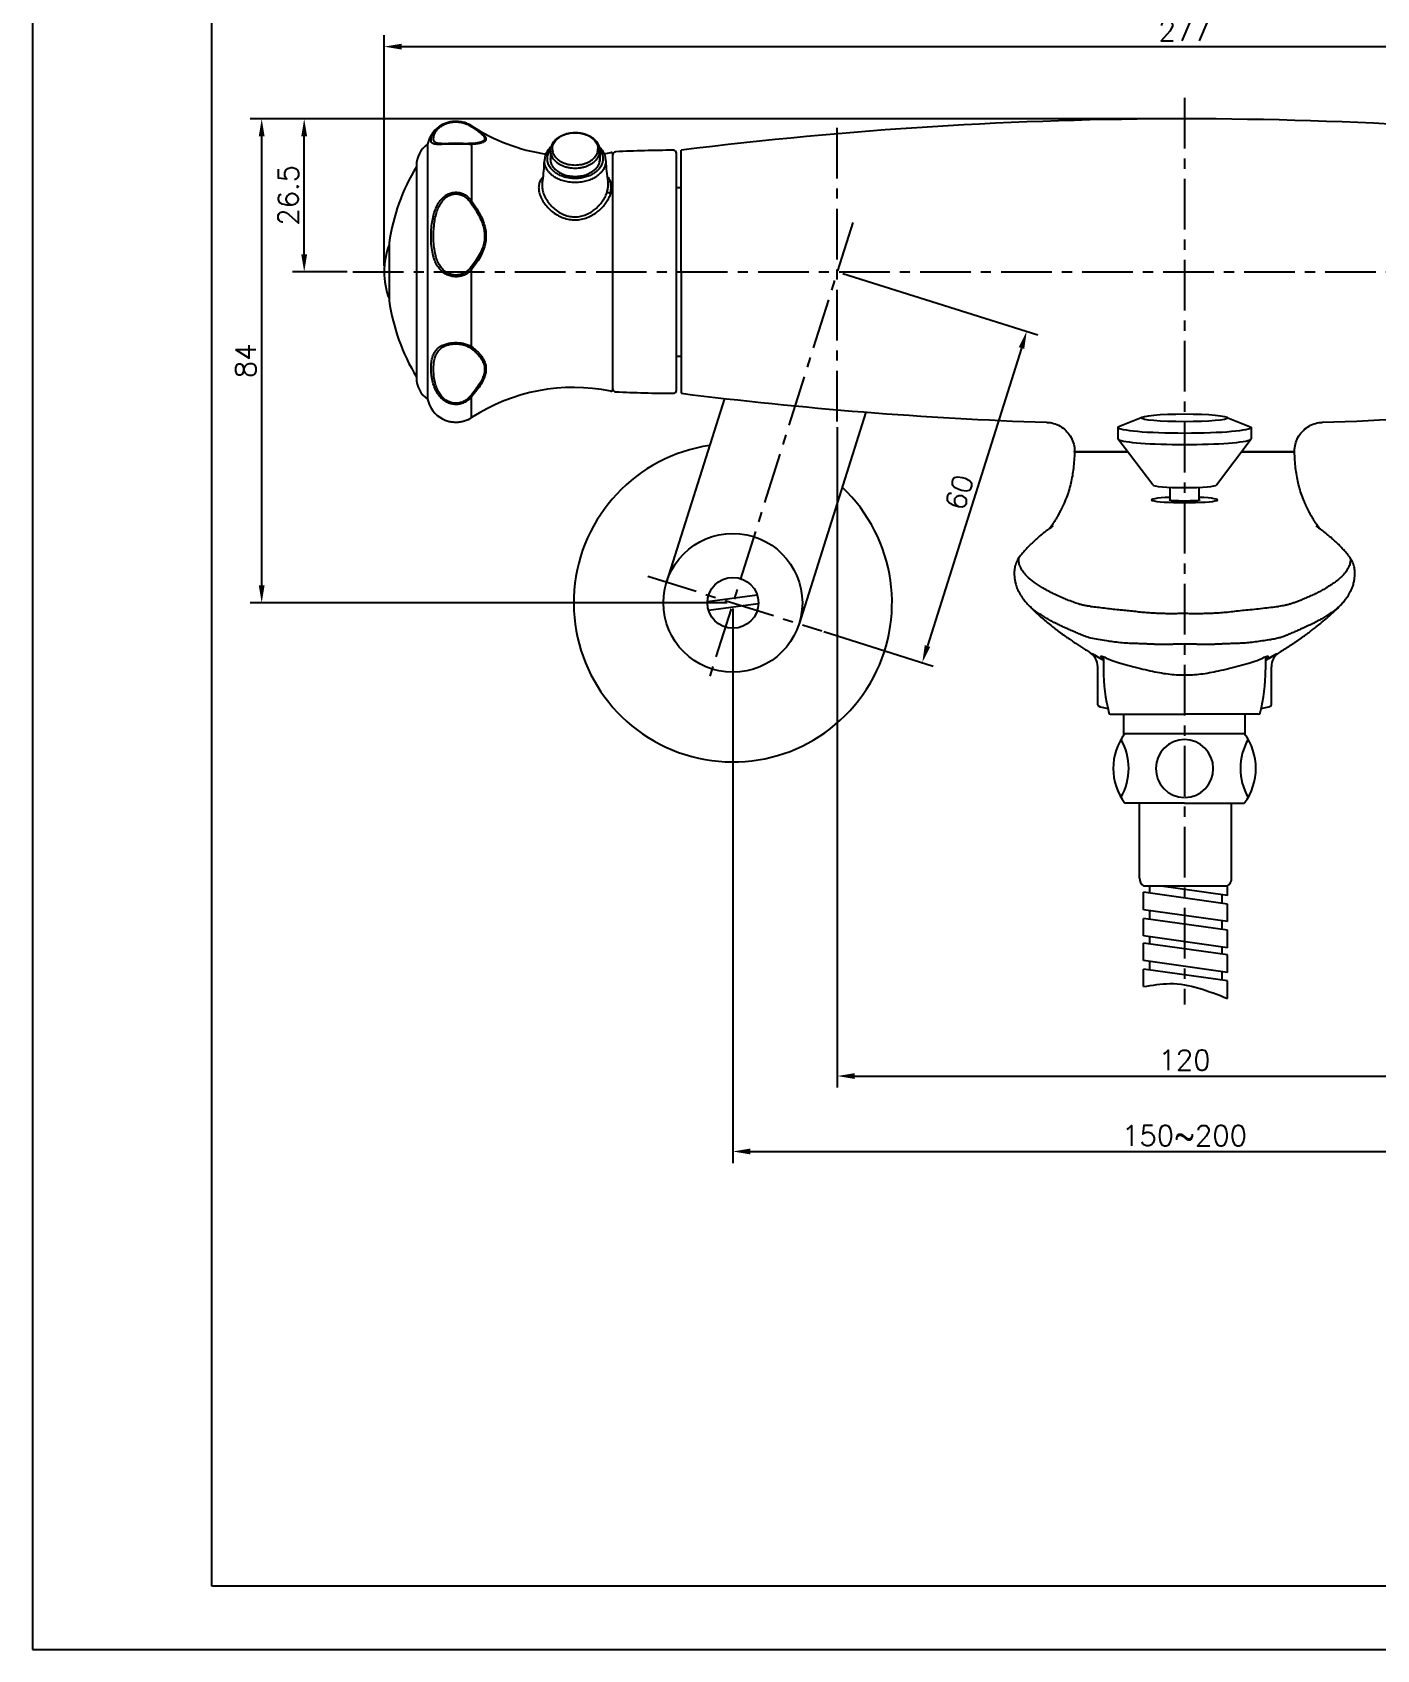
# Model space of a CAD drawing. Extents: x 624 to 1218, y 30 to 450.
# Drawn here: x 624 to 856.3, y 30 to 309.5 of the extents above; entities that cross this region are included whole.
import ezdxf

# ---------------------------------------------------------------- set-up
doc = ezdxf.new("R2010")
doc.units = 0
doc.header["$LTSCALE"] = 7
doc.header["$MEASUREMENT"] = 0
doc.linetypes.add('CENTER', pattern=[2, 1.25, -0.25, 0.25, -0.25])
doc.layers.get('0').update_dxf_attribs({"color": 2, "linetype": 'CONTINUOUS'})
for name, color, linetype in [('CL', 1, 'CENTER'), ('D', 2, 'CONTINUOUS'), ('DIM', 2, 'CONTINUOUS'), ('DWG', 7, 'CONTINUOUS')]:
    doc.layers.add(name, color=color, linetype=linetype)
doc.styles.add('GHS', font='ROMANS', dxfattribs={"bigfont": 'GHS'})

msp = doc.modelspace()

# ---------------------------------------------------------------- linework, layer by layer
for p, q in [((624.0000030919139, 449.9999955064764), (624.0000030919139, 29.99999550645952)), ((624.0000030919139, 29.99999550645952), (1218.000003091938, 29.99999550645952))]:
    msp.add_line(p, q)
at = {"color": 4}
for p, q in [((655.0000030919139, 40.99999550645953), (655.0000030919136, 415.9999955064596)), ((1204.000003091914, 40.99999550645953), (655.0000030919139, 40.99999550645953))]:
    msp.add_line(p, q, dxfattribs=at)
at = {"color": 7, "linetype": 'Continuous'}
for p, q in [((694.8568768594184, 293.5791485878731), (694.8895554250676, 293.5961546682488)), ((699.8972251179512, 293.3519229656526), (699.8972251180003, 293.3490644527674)), ((692.2889674638918, 290.1786697357579), (692.2889674639139, 246.1273182433201)), ((695.2529620104106, 290.2901836446308), (695.2365105494196, 290.2901751377262)), ((699.1294178725705, 290.2901749874709), (699.1278769281255, 290.2901753673418)), ((699.8972251180146, 290.163203814343), (699.8972251179398, 280.4223332142728)), ((713.5389674639127, 289.068183825083), (713.538967463905, 287.208763405697)), ((722.0389674638543, 289.0681838250489), (722.0389674638463, 287.2087634056629)), ((724.2889674638582, 247.8213453442127), (724.2889674638941, 288.48464263495)), ((735.2889674638459, 247.6534963974677), (735.288967463857, 288.6517738811572)), ((736.0889866680789, 268.1529939895668), (736.0889866680789, 289.1529727339125)), ((690.3590913154817, 286.4381210445199), (690.3590913155624, 249.86786693458)), ((712.4867387509094, 287.3188624289874), (712.486966208267, 287.3535900090878)), ((723.0909687194726, 287.3535900090919), (723.091196176852, 287.3188624289546)), ((712.1131228428144, 283.4973963251241), (712.1099685007553, 283.479821774235)), ((723.4549373087532, 283.5517158812986), (723.4548295136622, 283.5523124288729)), ((735.2889674638513, 282.7279939895666), (736.0889866680789, 282.7279939895666)), ((685.64795131245, 273.1529939895404), (685.6479513124777, 263.1529939894922)), ((699.8972251179525, 255.2262627510499), (699.8972251179566, 268.5325394456427)), ((736.0889866680789, 268.1529939895668), (736.0889866680789, 247.1530280120123)), ((735.2889674638513, 253.5779939895665), (736.0889866680789, 253.5779939895665)), ((699.8972251179384, 242.9540650134741), (699.8972251179921, 246.5223296209815)), ((694.85687685939, 242.7268393913223), (694.8895554250944, 242.7098333108038)), ((804.0889963261786, 237.0166035644124), (804.0889963261786, 237.1458544004126)), ((804.0893539332285, 237.0165483969549), (813.3018501630745, 237.0165751464056)), ((813.301828768155, 237.0166035644124), (804.089490687679, 237.0166035644124)), ((842.0885019647787, 237.0166035644124), (832.8761638843018, 237.0166035644124)), ((832.876185279315, 237.0166319825439), (842.0893566272287, 237.016658733955)), ((842.0889963261786, 237.0166035644124), (842.0889963261786, 237.1458838941126)), ((842.0893565406284, 237.0166697795548), (842.0897650684285, 237.004434253955)), ((802.4616941960282, 228.5639291801549), (802.4902616366282, 228.634004543555)), ((843.6902712870285, 228.6295832863548), (843.7159114262283, 228.5666909807546)), ((794.6334071382282, 218.9498588781548), (794.6336466292285, 218.9501609599547)), ((851.5445892692285, 218.9508037435548), (851.5450452028283, 218.9502285261547)), ((851.5450452028283, 218.9502285261547), (851.5775428766285, 218.9065876145546))]:
    msp.add_line(p, q, dxfattribs=at)
for centre, radius, start, end in [((697.1826357468017, 289.1529939895699), 5, 117.2829222419103, 168.1625893310059), ((697.1826357468017, 289.1529939895699), 5, 57.11750703388982, 62.66567889359342), ((823.0889866681789, -405.4194145910874), 700, 82.8604874963004, 97.1395108952014), ((717.5420560304274, 320.6449613100813), 32.5, 237.1175070339175, 261.5014971128987), ((694.8590913155301, 286.4848284577756), 4.5, 124.8296643681991, 180.0000000000011), ((717.5420560304274, 320.6449613100813), 32.5, 279.3211563082212, 281.3354117839044), ((723.9889674638853, 288.484778895036), 0.3, 1.119104808822158e-12, 101.3354117839044), ((724.7889674638989, 288.3790978227571), 0.5, 93.00271781439916, 180.0000000000011), ((735.2394218418908, 89.15300012649413), 200, 90.12936920649173, 93.00271231897936), ((734.7889674638388, 288.6524915815721), 0.5, 1.119104808822158e-12, 90.1293692828878), ((720.2889674638218, 268.1529939895504), 35, 148.7635255526972, 171.7867892982881), ((697.7890009948892, 268.1529939895663), 13, 159.0554638251664, 200.9445361751513), ((720.2889674638218, 268.1529939895504), 35, 188.2132107016992, 211.2364744473053), ((694.8590913155479, 249.8211595213452), 4.5, 180.0000000000011, 235.1703356318048), ((697.1826357468285, 247.1529939895236), 5, 191.8374106689978, 242.7170777580926), ((717.5420560304517, 215.6610266690395), 32.5, 78.66458821609, 122.8824929660929), ((723.9889674638412, 247.8212090841121), 0.3, 258.66458821609, 1.119104808822158e-12), ((724.7889674639162, 247.9268901563273), 0.5, 180.0000000000011, 266.9972821856194), ((735.2394218419442, 447.1529878526017), 200, 266.9972876809992, 269.870630793483), ((734.7889674638991, 247.6534963974677), 0.5, 269.8706307170829, 1.119104808822158e-12), ((823.0889866681789, 941.7256462287123), 700, 262.8604892425959, 268.0503727412948), ((823.0889866681789, 941.7256462287123), 700, 271.9496246582028, 277.1395125888042), ((697.1826357468285, 247.1529939895236), 5, 297.3343211063926, 302.882492966093)]:
    msp.add_arc(centre, radius, start, end, dxfattribs=at)
for points in [[(695.2365105540882, 290.2901556510396), (694.9236661248474, 290.2922420781488), (694.4247787522752, 290.3117912046987), (694.0192161729592, 290.3626036973228), (693.7049806640125, 290.4597446589605), (693.4816114142377, 290.6209633650201), (693.3500842124627, 290.8659966098708), (693.3167380752145, 291.2145664402206), (693.3993431118201, 291.6669951882586), (693.5979599420114, 292.1475960073299), (693.9040808833861, 292.6143538820074), (694.3144727101428, 293.0452394610538), (694.8177608055512, 293.4173577335619), (695.3890112783286, 293.7104993120638), (695.993030012808, 293.9135259446216), (696.6100352820381, 294.0295203299779), (697.2309209858561, 294.0633994862719)], [(694.5332018764341, 293.3914448451401), (694.554777544229, 293.4051182379126), (694.7592858237635, 293.52632884999)], [(694.7592858237635, 293.52632884999), (694.7678000935812, 293.5310610842771)], [(694.7678000935812, 293.5310610842771), (694.8083191417447, 293.5532538805828)], [(694.8083191417447, 293.5532538805828), (694.856876888203, 293.579148533016)], [(694.8709407932586, 293.5865271995071), (694.8569888926477, 293.5792266716271)], [(694.8907060901981, 293.5967653725806), (694.8709407932586, 293.5865271995071)], [(697.1454984410132, 294.1389556826521), (696.394851412723, 294.0793283956004), (695.6737049593639, 293.9146852787171), (695.0012439371885, 293.6518203260343), (694.8907060901981, 293.5967653725806)], [(697.3989527845524, 294.1346222784423), (697.1454984410132, 294.1389556826521)], [(697.2309209858561, 294.0633994862719), (697.8521276173417, 294.0168924069399), (698.4676381273805, 293.8877164363603), (699.0686174859259, 293.6704896538604), (699.4454389545194, 293.4783357932733)], [(699.5602700957056, 293.5514342444467), (699.3480751609336, 293.6594462603816), (698.6465183797211, 293.9282993786351), (697.9040763818671, 294.0890479577924), (697.3989527845524, 294.1346222784423)], [(699.4791736770096, 293.5943601483405), (699.52387864911, 293.5709617141124)], [(699.52387864911, 293.5709617141124), (699.6352447790416, 293.5098713150282)], [(699.5697020586854, 293.5463059581512), (699.5602700957056, 293.5514342444467)], [(699.636516266657, 293.5091411328772), (699.5697020586854, 293.5463059581512)], [(695.2400382196433, 290.1872523384659), (694.6724751945003, 290.1682037863111), (694.1182344663364, 290.1607142917146), (693.6676724450344, 290.1830826517703), (693.3185588064048, 290.2532482092929), (693.070387123641, 290.3928612938394), (692.9242477965954, 290.6268196436658), (692.8871933231144, 290.9810193777826), (692.9789753828886, 291.4606846380302), (693.1996431465175, 291.9845585594326), (693.5397354758086, 292.5021821740365), (693.9956566591632, 292.9851796626194), (694.5332018764341, 293.3914448451401)], [(699.4454389545194, 293.4783357932733), (699.6257661808847, 293.3676692874201)], [(699.8794682590719, 293.3592404320138), (699.8162577539815, 293.3823982076028), (699.7239365299977, 293.3887228547592), (699.6257661808393, 293.3676671108988)], [(699.6257661808847, 293.3676692874201), (699.913444542244, 293.1795831845079)], [(699.913444542244, 293.1795831845079), (700.561219399006, 292.7466076981304), (701.2833858232664, 292.2245967307913), (701.7851094697371, 291.7875413879447), (702.0662292974407, 291.4308095865476), (702.1527205353223, 291.1336882599271), (702.0542859318953, 290.8796091494851), (701.7599773552467, 290.6624420951443), (701.2577710916019, 290.4870159626562), (700.5440438781286, 290.3613944593362), (699.6257661808588, 290.2963219882649)], [(699.7824431212723, 293.4226525796948), (699.636516266657, 293.5091411328772)], [(699.6365201091685, 293.5091479044513), (699.7395734173319, 293.4488346388243)], [(699.7395734173319, 293.4488346388243), (699.8405217201357, 293.386041031431)], [(699.820024145258, 293.3991377035513), (699.7824431212723, 293.4226525796948)], [(699.8959570854026, 293.3499867252522), (699.820024145258, 293.3991377035513)], [(699.8405217201357, 293.386041031431), (699.8959195600155, 293.3499301083293)], [(699.8972287219613, 293.3490700275233), (699.8794682590719, 293.3592404320138)], [(699.9850229975916, 293.2894072881181), (699.8959570854026, 293.3499867252522)], [(699.8972251180003, 293.3490644527674), (699.9855714288485, 293.290227987517)], [(699.9855714288485, 293.290227987517), (700.8181907865824, 292.7237279623573), (701.5295442616443, 292.1955232028081), (702.0237656853078, 291.7506901136348), (702.300691425783, 291.3849566720073), (702.3858922887225, 291.0776272745475), (702.2889279070077, 290.8118288322025), (701.9990169420826, 290.5810645247243), (701.5043236619911, 290.3901084174054), (700.801288432097, 290.2471338706932), (699.8972251180146, 290.163203814343)], [(713.5389674639127, 289.068183825083), (713.5801567818164, 289.5093454809448), (713.7053973815366, 289.9478740058585), (713.9140481415554, 290.3710018472684), (714.2056616150073, 290.7717950998785), (714.5711069804668, 291.1354358137119), (715.0043196832537, 291.4561274822013), (715.4986402766408, 291.728169916827), (716.0384509718524, 291.9432294492517), (716.6137575794935, 292.0984110642867), (717.2112558824658, 292.1909413863027), (717.8185171638456, 292.219759021883), (718.424413616186, 292.1848425677035), (719.0178835159775, 292.0868001711024), (719.5863976803832, 291.9274089299292), (720.1178465771732, 291.7098119392622), (720.6027498720666, 291.437323173549), (721.0262912244607, 291.1186355942968), (721.383617413743, 290.7585290015841), (721.6691365485055, 290.3622977762425), (721.874115732724, 289.9437823094822), (721.9979343307355, 289.5085126656049), (722.0389674638543, 289.0681838250489)], [(713.8415990428591, 289.3930266381731), (713.8817775617065, 289.7902573771566), (714.0014951995859, 290.179401643788), (714.1983148506524, 290.5525375830116), (714.4682298343068, 290.9020692231984), (714.805745459852, 291.2208811080063), (715.2039908825432, 291.5024831470228), (715.6548589739457, 291.7411427346024), (716.14917135991, 291.9320014499012), (716.676865265842, 292.0711739597828), (717.2271983654587, 292.1558271133599), (717.7889674638825, 292.1842376165678), (718.3507365623011, 292.1558271133845), (718.9010696619396, 292.0711739597241), (719.4287635678393, 291.9320014498608), (719.9230759538204, 291.7411427345305), (720.3739440452046, 291.5024831469427), (720.7721894678643, 291.2208811080136), (721.1097050934441, 290.9020692231611), (721.3796200771455, 290.5525375830657), (721.5764397281637, 290.1794016437748), (721.6961573660801, 289.7902573771416), (721.7363358849398, 289.3930266381035)], [(699.1300670357218, 290.2901549095104), (699.0373087823336, 290.290340229601), (698.4537716784212, 290.2952130476788), (697.8307781339522, 290.3014045284858), (697.1875999042209, 290.3040441855032), (696.5434820284977, 290.3014761843192), (695.9181150684121, 290.2952882573618), (695.3317405026769, 290.2903583278817), (695.2361946542806, 290.2901542755562)], [(695.2564698347021, 290.187838852934), (695.2400382196433, 290.1872523384659)], [(695.2912296468662, 290.1890768338039), (695.2564698347021, 290.187838852934)], [(699.077682911875, 290.1889595751236), (698.641793520562, 290.2037639555579), (697.9731486093424, 290.2209573372129), (697.2896403815353, 290.2284495169665), (696.6072414816624, 290.2245035169744), (695.9393776757177, 290.210200252407), (695.2912296468662, 290.1890768338039)], [(699.1259213030162, 290.1872450343917), (699.077682911875, 290.1889595751236)], [(699.8972251180146, 290.163203814343), (699.2900838904138, 290.1814000511167), (699.1259213030162, 290.1872450343917)], [(699.6257661808588, 290.2963219882649), (699.1294178668818, 290.2901639525244)], [(699.8972247752934, 290.1632033513533), (699.8162559226741, 290.2345841149199), (699.7239360829708, 290.2798582716332), (699.6257661811458, 290.2963281107682)], [(713.6358634002913, 289.7464266526285), (713.4963731909052, 289.6115212302443), (712.9466307724128, 288.9110951345483), (712.6074453492934, 288.1474362021777), (712.4869662082169, 287.3535900091747)], [(712.9867173035791, 287.6691411502693), (712.9983910798564, 287.9057678558406), (713.0356831773104, 288.1528202187301), (713.1041603858553, 288.4155277495693), (713.2123047273403, 288.6976739953661), (713.3717594148166, 289.0014086129522), (713.4523163049053, 289.1277437802191)], [(713.4523163049053, 289.1277437802191), (713.5473708218976, 289.261379134899)], [(713.5387672676538, 288.1295621353752), (713.488967463876, 287.6691411503252)], [(713.5389674639127, 289.068183825083), (713.5785521932144, 288.6589752911286), (713.6965689926333, 288.2573895377886), (713.8908194324767, 287.8709073479872), (714.1576849945841, 287.5067281536262), (714.4921944783816, 287.1716359240759), (714.8881166051974, 286.8718727933901), (715.338076094868, 286.613022781733), (715.8336910535088, 286.3999077749759), (716.3657291121185, 286.236497702504), (716.9242794084414, 286.1258365846898), (717.4989372070954, 286.0699858288554), (718.0789977206869, 286.0699858288499), (718.6536555193343, 286.125836584627), (719.2122058156335, 286.2364977024549), (719.7442438742121, 286.3999077750354), (720.2398588329199, 286.613022781763), (720.6898183225057, 286.8718727934529), (721.0857404493759, 287.1716359240722), (721.4202499332173, 287.5067281536458), (721.6871154952685, 287.8709073479827), (721.8813659350892, 288.2573895378205), (721.9993827345138, 288.6589752910709), (722.0389674638543, 289.0681838250489)], [(713.8415990428591, 289.3930266381731), (713.8817775617185, 288.9957958991358), (714.0014951996347, 288.6066516325027), (714.1983148506031, 288.2335156932977), (714.468229834268, 287.8839840530659), (714.8057454598477, 287.5651721682134), (715.2039908825077, 287.2835701292847), (715.6548589738914, 287.044910541696), (716.1491713599592, 286.8540518264163), (716.6768652658589, 286.7148793165534), (717.2271983654475, 286.6302261629789), (717.7889674638659, 286.6018156597961), (718.35073656234, 286.6302261629171), (718.9010696619564, 286.7148793164943), (719.4287635678386, 286.8540518264617), (719.9230759538032, 287.0449105417615), (720.3739440452052, 287.2835701293411), (720.7721894679466, 287.5651721682711), (721.1097050934916, 287.8839840530791), (721.379620077146, 288.233515693265), (721.576439728163, 288.6066516325764), (721.6961573660421, 288.9957958992072), (721.7363358849398, 289.3930266381035)], [(723.0909687195094, 287.3535900092284), (722.9698767421289, 288.1495188264403), (722.6264517869577, 288.9190847205841), (722.067600046815, 289.625587653009), (721.942369166482, 289.7461505092224)], [(722.0305382618471, 289.2614131205924), (722.0614100043251, 289.2195948417034)], [(722.0889674638356, 287.669141150302), (722.0391676600902, 288.1295621353966)], [(722.0614100043251, 289.2195948417034), (722.1367699666089, 289.1110499183701)], [(722.1367699666089, 289.1110499183701), (722.2042740339382, 289.0045561852389), (722.3646289291796, 288.6998988078381), (722.4733244460788, 288.4169387158136), (722.5420985049877, 288.1535724081409), (722.5795165640507, 287.9060436983232), (722.5912176241827, 287.6691411502716)], [(712.1131821764584, 283.4974977868383), (712.1817803761674, 283.8921217016346), (712.486485882836, 287.3188942737388)], [(712.486485882836, 287.3188942737388), (712.4869662082035, 287.353590009398)], [(712.4923933248053, 287.1457876679046), (712.4867387509094, 287.3188624289874)], [(723.0855531702325, 287.1459646291264), (723.0782972372381, 287.0575007327297), (723.0371129979494, 286.7847286582478), (722.9614947567661, 286.4946686655567), (722.8420766452407, 286.1831430740631), (722.6660006385712, 285.8477783550084), (722.4167786587705, 285.4889727031855), (722.0744844018354, 285.1111516437363), (721.6165040424492, 284.7242918520619), (721.0199250004819, 284.3461075952796), (720.2695904584962, 284.0052436538726), (719.3634511018818, 283.7387345998677), (718.3357948100197, 283.5896125594904), (717.2637036821652, 283.588063101678), (716.2339116909952, 283.7344914446121), (715.3241783263952, 283.9993411066403), (714.5699606608398, 284.3396322989474), (713.9699362887313, 284.7180327484189), (713.5091430978932, 285.1056371107325), (713.1647454265367, 285.4844415655302), (712.9140317926208, 285.8443063116224), (712.7369624502396, 286.1806896292896), (712.6169363589318, 286.493113204469), (712.5409907466978, 286.7838999574697), (712.4996676730793, 287.0571975219023), (712.4923933248053, 287.1457876679046)], [(722.5912176241827, 287.6691411502716), (722.5795438503169, 287.4325144687241), (722.5422517589009, 287.1854621231769), (722.4737745587004, 286.9227546040838), (722.3656302273678, 286.6406083653033), (722.2061755513237, 286.336873751316), (721.9804796270766, 286.0119109527723), (721.6704976727115, 285.6697263071628), (721.2557491386531, 285.3193519075171), (720.7154724013071, 284.9768221265467), (720.0359130821103, 284.6680719995525), (719.2151623478403, 284.4266443970582), (718.2842350845945, 284.2915446229504), (717.3130317981665, 284.2901554729219), (716.3802355699993, 284.4228303574164), (715.5562942674462, 284.6627514764923), (714.8732586525425, 284.9709723818846), (714.3298811081704, 285.3136889246298), (713.9125927662085, 285.6647320193133), (713.6007077859672, 286.0078048362093), (713.3736608630347, 286.3337261662305), (713.213305975582, 286.6383835437405), (713.1046104665766, 286.9213436318928), (713.0358364150129, 287.1847099306428), (712.9984183614383, 287.4322386251542), (712.9867173035791, 287.6691411502693)], [(713.488967463876, 287.6691411503252), (713.5967774415165, 286.9925530864889), (713.9148013318916, 286.3498919733383), (714.4270920893055, 285.7733835226495), (715.1079613158483, 285.2919362753678), (715.9232673856377, 284.9296920069728), (716.8321274478428, 284.7048151574636), (717.7889674638611, 284.6285819912055), (718.7458074799058, 284.7048151575), (719.6546675420643, 284.9296920068718), (720.4699736118998, 285.2919362753973), (721.1508428384868, 285.7733835226386), (721.6631335959032, 286.3498919733452), (721.9811574862472, 286.9925530864489), (722.0889674638356, 287.669141150302)], [(723.091196176852, 287.3188624289546), (723.0855531702325, 287.1459646291264)], [(723.0909687195458, 287.3535900093652), (723.091449329811, 287.3188964311671)], [(723.091449329811, 287.3188964311671), (723.4286748941745, 283.7000032598785), (723.4548345773235, 283.5514169975545)], [(712.2784537929083, 284.5887408318977), (711.9278777647935, 284.1816922199087), (711.5892763976417, 283.4767248703279), (711.4796969130978, 282.6928005690256)], [(711.4796969130978, 282.6928005690256), (711.5746713046894, 281.8944998241705), (711.8675900378028, 281.0322153317297), (712.3672174726653, 280.1365725728924), (713.0689571822936, 279.2594659773276), (713.9494267080515, 278.465733850398), (714.9415487334827, 277.8337038554432), (715.9838001402566, 277.4001299166507), (717.0404583543145, 277.1694506872682), (718.0844996073017, 277.1348760544965), (719.1298951389251, 277.2906940767184), (720.142929710898, 277.6306610534375), (721.0383986609586, 278.1015312493332), (721.7658223106043, 278.6219160613191), (722.3408133902246, 279.1424759619176), (722.798600255911, 279.6484283989107), (723.1604759422007, 280.1293019010336), (723.4415045861078, 280.5768214690042), (723.6555726272527, 280.9876671818643), (723.8149237709072, 281.3618373390109), (723.9300018105052, 281.7015210317918)], [(712.1099755374933, 283.4798205392476), (712.0689250900518, 282.9953011872894)], [(712.0689250900518, 282.9953011872894), (712.1546203157857, 282.2397770195525), (712.4186348131307, 281.4192336948158), (712.8692192240078, 280.561713261679), (713.502877840471, 279.7170780607103), (714.2992961705252, 278.9487282371779), (715.1984646039107, 278.3341993465915), (716.1446407338951, 277.9113105293495), (717.1049362362739, 277.6859792647497), (718.0541127248455, 277.6523921021944), (719.0044534326892, 277.8051028337077), (719.9248804946096, 278.1376476577998), (720.7371843521614, 278.5968655595357), (721.3958504235859, 279.1025675394067), (721.9158146489726, 279.6067832469193), (722.3293388777045, 280.0952764609947), (722.6559150748767, 280.5580771569498), (722.9093375860898, 280.9874538105469), (723.1022634430731, 281.3804878043584), (723.2458130879468, 281.7374407550292), (723.3494463268432, 282.0606408411068)], [(723.9300018105196, 283.7050524903666), (723.8152828049633, 283.9641092643847), (723.6560736677243, 284.2297185407115), (723.4404120599379, 284.5006628312394), (723.2884498755714, 284.654621191391)], [(723.3494463268432, 282.0606408411068), (723.4378809420728, 282.4320447651821), (723.4850528658137, 282.7599912487722), (723.4989807951818, 283.0510952140617)], [(723.9300018114402, 283.7050524869719), (723.7336131866127, 283.6776941074017), (723.5531175264946, 283.7146457136728), (723.4177527965512, 283.8099216222868), (723.410619133075, 283.8184758344723)], [(723.4989807951818, 283.0510952140617), (723.4849952709028, 283.3361405154837), (723.4549388407536, 283.5517161581961)], [(723.9912440431235, 282.7418628963283), (723.9855256198712, 283.0445958657406), (723.9663174603124, 283.3660577762153), (723.9300018105196, 283.7050524903666)], [(723.9300018105052, 281.7015210317918), (723.9662418673831, 282.08746673001), (723.9855496905311, 282.4333564931339), (723.9912440431235, 282.7418628963283)], [(699.8972251179566, 268.5325394456427), (699.2746428752776, 267.9731495376532), (698.6034801211888, 267.5912369036828), (697.9162218525148, 267.3717811857482), (697.2227161642913, 267.2955989822894), (696.5296536374383, 267.3557508908207), (695.8411072161525, 267.5578160012574), (695.1675917653406, 267.9192985327468), (694.5318752145324, 268.4633263833589), (693.9740496663853, 269.1970375495089), (693.5210888058002, 270.1209536952829), (693.1853692513723, 271.2381682546461), (692.9702290637504, 272.5675634187578), (692.8861191600411, 274.0572028462016), (692.9272495952459, 275.466305319489), (693.0682053292603, 276.7374552469582), (693.3037973263829, 277.8905998036857), (693.6399018658667, 278.9314764150449), (694.0813849391354, 279.8469365018614), (694.6333343980336, 280.6242999914398), (694.8344682807951, 280.841507411174)], [(699.6257661808429, 268.7665512746926), (699.0658876449711, 268.2278084248896), (698.4618665822411, 267.8603492375801), (697.8433267950388, 267.6494453113173), (697.2191408556621, 267.5762282804872), (696.5953406480423, 267.6338874688572), (695.9755959722481, 267.827885817253), (695.369369498455, 268.1754383825569), (694.797148714611, 268.6995578251208), (694.2950252281246, 269.4082036265895), (693.8872974806657, 270.3029453184431), (693.5851121984131, 271.3873944550041), (693.391470909567, 272.6794319243295), (693.3157712650154, 274.1262290734071), (693.3527862027959, 275.4908630525329), (693.4796488317184, 276.7165017758575), (693.6916950847537, 277.8226847848446), (693.994220810052, 278.815909661032), (694.3916126900972, 279.6850680030784), (694.8884410668447, 280.4197782865099), (695.0694115314793, 280.6244408444927)], [(694.8344682807951, 280.841507411174), (695.2556939069154, 281.2117883050823), (695.9095277743568, 281.6056807089653), (696.582530001474, 281.8272755351913), (697.2693887855016, 281.8873659206306), (697.9573320786028, 281.7858858474533), (698.631138347349, 281.5188163685257), (699.2849897589663, 281.0702601390039), (699.8972251179398, 280.4223332142728)], [(695.0694115314793, 280.6244408444927), (695.4486306539306, 280.9729649058049), (696.0371422254398, 281.3428608357103), (696.642902932354, 281.5505790153052), (697.2611215883685, 281.6067962871016), (697.8802930080892, 281.51159550895), (698.4867158317379, 281.2609652611218), (699.0751612660108, 280.8392917052793), (699.62576618085, 280.2289754428812)], [(699.8972285090706, 280.4223357686615), (699.8162576402724, 280.365363467753), (699.7239364882257, 280.2996038643105), (699.6257661808565, 280.2289753912692)], [(699.62576618085, 280.2289754428812), (700.5434468129442, 278.8985839097709), (701.2567705999293, 277.6543169598654), (701.7590525774028, 276.4877651249553), (702.0537353164084, 275.3896976126844), (702.1527063032172, 274.3466188374564), (702.0665255575918, 273.3197638775137), (701.7855564884183, 272.2625147052772), (701.2834215740152, 271.1408614206771), (700.5612526907234, 269.9765795287844), (699.6257661808429, 268.7665512746926)], [(699.8972251179398, 280.4223332142728), (700.8007006485709, 279.0509594318237), (701.5033385599208, 277.764647651642), (701.9981061904332, 276.556162020654), (702.288385585889, 275.4167230071339), (702.3858782723551, 274.3330120040082), (702.3009832118523, 273.2652867823113), (702.0242057858613, 272.1654981719148), (701.5295796480009, 270.9987952882416), (700.8182234477827, 269.7884480864982), (699.8972251179566, 268.5325394456427)], [(723.9299997701137, 281.7015277200535), (723.7336139478855, 281.7358743658388), (723.553120195586, 281.8168208936709), (723.4177552309209, 281.9312552344354), (723.3494457121465, 282.0606408883932)], [(699.8972246730239, 268.5325394352894), (699.8162558766408, 268.6175677046526), (699.7239360752344, 268.6971534424329), (699.6257661812551, 268.7665543855783)], [(699.8972251179921, 246.5223296209815), (699.2626686653898, 245.9352066667593), (698.5795143474397, 245.5282054824593), (697.8799759712847, 245.2947094626034), (697.1744302810328, 245.2197861287814), (696.4695943952229, 245.2981384196014), (695.7700579301529, 245.53540528945), (695.0878231074107, 245.9462997553328), (694.4490258266696, 246.5439362895127), (693.8944947782998, 247.3178332204643), (693.4522596073518, 248.2425755824393), (693.1310419005172, 249.3024896583679), (692.9440971185536, 250.4188374517389), (692.8850625879445, 251.4979794861547), (692.9443139668526, 252.5044341586677), (693.131048374139, 253.4118880861261), (693.4522038136058, 254.1711051784428), (693.8944873566729, 254.7632080192984)], [(699.6257661808834, 246.6232232760221), (699.0551269577718, 246.082284769243), (698.4403125219587, 245.7081955160979), (697.8107171373199, 245.493969839104), (697.1756906259404, 245.4252302249661), (696.5412892824909, 245.4969182400105), (695.911648039189, 245.7144118381498), (695.2975675785733, 246.091923278072), (694.7225681600632, 246.6429664080542), (694.2234082433768, 247.3602424660567), (693.8253363795275, 248.2233765985075), (693.5362081475419, 249.2217441926091), (693.3679506771077, 250.2849316765542), (693.31481990376, 251.325092498038), (693.3681458464127, 252.3067212482015), (693.5362139958188, 253.2013031560964), (693.8252861399242, 253.9563151528528), (694.2234015653203, 254.5489162091903)], [(693.8944873566729, 254.7632080192984), (694.4490239870295, 255.214214492863), (695.0878217203613, 255.5373194087729), (695.7700562660027, 255.7475723906427), (696.4695929016239, 255.8647562581914), (697.1744287459583, 255.9027847098082), (697.8799744955031, 255.866411038332), (698.5795128852305, 255.7511449322801), (699.2626663226993, 255.5431050084185), (699.8972251179525, 255.2262627510499)], [(694.2234015653203, 254.5489162091903), (694.7225664966231, 255.0022962916173), (695.2975663217223, 255.328053985002), (695.9116465332079, 255.5404251683863), (696.541287929613, 255.6589082220639), (697.1756892359367, 255.6973519199237), (697.8107158030975, 255.660495601644), (698.4403111887204, 255.5438511775346), (699.0551248461811, 255.3335853276253), (699.6257661809145, 255.0143001449683)], [(699.8972287078589, 255.2262599023497), (699.8162577479327, 255.1359593412794), (699.7239365285991, 255.0638750237822), (699.6257661808875, 255.0143022458155)], [(699.6257661809145, 255.0143001449683), (700.5604971811026, 254.2776028074331), (701.2813065484979, 253.5322278959329), (701.7802048271515, 252.7872480774963), (702.0630158932918, 252.0539642173985), (702.1528026323444, 251.3199442607138), (702.0609528784148, 250.5533377989818), (701.7759912830277, 249.7182927019985), (701.276801244619, 248.7897021187546), (700.557513438159, 247.7612261934087), (699.6257661808834, 246.6232232760221)], [(699.8972251179525, 255.2262627510499), (700.8174793637927, 254.4520032389737), (701.5274958810758, 253.6699225830266), (702.0189364700973, 252.8901568121396), (702.297526616057, 252.1246752106495), (702.38597313849, 251.3605888068428), (702.2954946604852, 250.564942680538), (702.0147870689339, 249.700999035575), (701.5230599512413, 248.7435391418785), (700.8145429247154, 247.6868533412494), (699.8972251179921, 246.5223296209815)], [(699.8972244903937, 246.5223304542142), (699.8162557800993, 246.535977710867), (699.7239360441276, 246.5702889927115), (699.6257661812574, 246.6232197601748)], [(694.8569888927018, 242.7267613075337), (694.87094079334, 242.7194607795659)], [(694.87094079334, 242.7194607795659), (694.890706090237, 242.7092226065138)], [(694.890706090237, 242.7092226065138), (695.0012439371919, 242.6541676530292)], [(694.8907136759835, 242.7092373386149), (694.9720399597372, 242.6683760493634)], [(694.9720399597372, 242.6683760493634), (694.9829742220193, 242.6630347639475)], [(694.9829742220193, 242.6630347639475), (695.1894178120128, 242.568670541782), (695.8604815833501, 242.3380121773066), (696.5459852650747, 242.2060296605837), (697.2358103363006, 242.167412137886), (697.9260064059013, 242.2202645723532), (698.60989923036, 242.3670875024586), (699.2776819774072, 242.6137020779552), (699.4047292312046, 242.6740381050163)], [(699.348075160955, 242.6465417187437), (699.5602700956613, 242.7545537347237)], [(699.4047292312046, 242.6740381050163), (699.479173677094, 242.711627830794)], [(799.259147765579, 242.1314262650126), (799.5441237880789, 242.1135586980126), (800.743458469379, 241.8526399023126), (801.8419343281787, 241.3081674607124), (802.7745442325788, 240.5131386999124), (803.485735966379, 239.5151855761123), (803.9330426979789, 238.3734085302126), (804.088996028179, 237.1558026841126), (804.0890443905789, 237.1343082059125)], [(842.0889453889788, 237.1341531129124), (842.0889939013789, 237.1557981335127), (842.2449541749786, 238.3733999299125), (842.6922665283789, 239.5151768532123), (843.4034624867788, 240.5131322074126), (844.3360746853789, 241.3081645892125), (845.4345500049787, 241.8526413119125), (846.6338797608789, 242.1135647896126), (846.9188767056787, 242.1314343498125)], [(804.0893636470284, 237.016533455555), (803.8849582674286, 234.1767625221546), (803.4403988844285, 231.6129750295549), (802.6912932200282, 229.148780336755), (802.4901486270285, 228.633993796755)], [(843.6905130756284, 228.629323801355), (843.4580252170283, 229.2276420401549), (842.7249179496282, 231.670474625555), (842.2888398944285, 234.2186360313549), (842.0897522850285, 237.0044338265548)], [(802.4025018984282, 228.4212788873547), (801.9701278224286, 227.4569123977549), (801.5665542064282, 226.650648409955), (801.2030584236284, 225.9865985973547), (800.8798370130282, 225.4388493515548), (800.5997739912284, 224.9946296295548), (800.3587736816282, 224.634570115355), (800.1514909370283, 224.3413263183547), (799.9722248200285, 224.1001089013548), (799.9175824980282, 224.0288589607549)], [(802.4661761354284, 228.5746820157547), (802.4025018984282, 228.4212788873547)], [(802.4901486270285, 228.633993796755), (802.4615791700282, 228.5639763499548)], [(802.4903812024284, 228.633913669355), (802.4661761354284, 228.5746820157547)], [(843.7157998390283, 228.5666452299547), (843.6901982888282, 228.6292138457547)], [(843.7160491824286, 228.5667474471547), (843.6905130756284, 228.629323801355)], [(846.2565007114283, 224.0349802245546), (846.0661281856285, 224.2880792595547), (845.8433437984284, 224.6007545153548), (845.5803954174282, 224.9924321633548), (845.2701586040282, 225.486003670555), (844.9077916704284, 226.1065471923548), (844.4969735552284, 226.872842976155), (844.0389819452282, 227.8209087157547), (843.7157998390283, 228.5666452299547)], [(800.3167496746285, 224.1614158359548), (800.3207121318285, 224.1643094815549), (800.2917622800285, 224.1436131761548), (800.2008384636285, 224.079083447155), (800.0248849426287, 223.9542643067548), (799.7552425956285, 223.7611953287546), (799.4048495778286, 223.5052924543547), (798.9864804226283, 223.190558776555), (798.4997373890285, 222.8096564187549), (797.9857636000286, 222.387847966555), (797.4776544438284, 221.9486462715549), (796.9795247560285, 221.4941907335547), (796.4939252924285, 221.0260068095549), (796.0187501202283, 220.5413533159549), (795.5514133328286, 220.0363677365549), (795.0894434076283, 219.5064617009548), (794.6309662740284, 218.946749724355)], [(799.9175824980282, 224.0288589607549), (799.8150580428285, 223.8980885157548), (799.6758849714286, 223.7264918409546), (799.6278475268284, 223.6687397941546)], [(851.4362045046284, 219.0862943941547), (850.9545053748286, 219.6644914503549), (850.4663537380286, 220.2137726641549), (849.9714860980282, 220.7370898879549), (849.4670430174285, 221.2394255719546), (848.9500887100282, 221.7248909881546), (848.4206008588283, 222.1943579467547), (847.8799901170285, 222.6477195693546), (847.3416311884282, 223.076024411555), (846.8535839790286, 223.4468184313546), (846.4653623802285, 223.7316679047549), (846.1775573230286, 223.9381654537547), (845.9879335702283, 224.0727667859546), (845.8871999692285, 224.1442534261546), (845.8613972352284, 224.1627440399548)], [(846.5498138664286, 223.6701738715547), (846.4218702246283, 223.8256248965549), (846.2565007114283, 224.0349802245546)], [(794.6336655430284, 218.9501459507546), (794.2061496772283, 218.2982183469549), (793.8399551332284, 217.3751226285549), (793.6933309042286, 216.5702359233546), (793.6669940224285, 216.0090278933549), (793.6813949296286, 215.5605990091549), (793.7278804232285, 215.0800538301546), (793.8284057840285, 214.5044925983548), (794.0358375150283, 213.763868345955), (794.3901996354286, 212.9222491769547), (794.8895212114282, 212.0652457111546), (795.3067633786284, 211.485031416355)], [(802.2271013770285, 211.707166891355), (800.2202680888283, 212.6305783365547), (798.5559052826286, 213.5451294065547), (797.1566750636282, 214.4588966681549), (796.1348936968286, 215.2762819673549), (795.4630354406283, 215.9802681373549), (795.0013656708286, 216.6024734661546), (794.7095997310282, 217.140523373555), (794.5423731838284, 217.6003183225548), (794.4595423314283, 218.011262468955), (794.4333197364283, 218.3843668355548), (794.5189999026286, 218.7624196587549), (794.6328432238286, 218.9503079289548)], [(850.8703410444284, 211.4829187159548), (851.2873294006283, 212.0624198323549), (851.7870346774287, 212.9192910607549), (852.1411343656284, 213.7587529717548), (852.3492388420284, 214.4995994705546), (852.4502336936282, 215.0755200091548), (852.4970484458283, 215.5561355617547), (852.5117571154285, 216.002286420955), (852.4861863110284, 216.5616294219549), (852.3428654706283, 217.3600469159546), (851.9763945780285, 218.2910811381548), (851.8882698842283, 218.4488872081547)], [(851.5460610710286, 218.9489195665547), (851.4362045046284, 219.0862943941547)], [(851.5785683096285, 218.907391358955), (851.5445694770285, 218.950788031555)], [(851.7463210222284, 218.3657186003547), (851.7281310748283, 218.0500873829546), (851.6666360226284, 217.7151945683549), (851.5744468894284, 217.4044722257549)], [(851.5775428766285, 218.9065876145546), (851.6451395380284, 218.792090641155)], [(851.7937793166286, 218.602674683355), (851.5785683096285, 218.907391358955)], [(851.6451395380284, 218.792090641155), (851.6719061724286, 218.7325694299548), (851.7124749304282, 218.6096044907549)], [(851.7124749304282, 218.6096044907549), (851.7265578870285, 218.5473782793547), (851.7463210222284, 218.3657186003547)], [(851.8882698842283, 218.4488872081547), (851.7937793166286, 218.602674683355)], [(851.5744468894284, 217.4044722257549), (851.1517853014286, 216.5630248499547), (850.5567459852284, 215.795781778555), (849.8758011978287, 215.1284658253549), (849.1171667960286, 214.5282868747549), (848.3127222238284, 213.9766486355547), (847.5230293750285, 213.4853631179549), (846.7581834742284, 213.0477063967546), (846.0116171446286, 212.657126924355), (845.2799954790282, 212.3022281057547), (844.5700662272286, 211.9766405195546), (843.8938827052286, 211.6824499647546), (843.2520028896286, 211.4169081469549), (842.6425278652284, 211.1764680985548), (842.0610072718284, 210.9591026869548), (841.5031362152283, 210.7643499167548), (840.9595685620286, 210.6004016649549), (840.4221788640286, 210.4727424855546), (839.8810948720286, 210.3841239339549), (839.3217049302282, 210.3228428785546)], [(795.3067633786284, 211.485031416355), (795.5695198162282, 211.1572804797547)], [(795.5695198162282, 211.1572804797547), (796.1095065468282, 210.5490890579549)], [(796.1818309748285, 210.4746109317548), (796.1109438556284, 210.5486990187546)], [(809.6550942748283, 204.349657858555), (808.1693769782285, 204.5752702131549), (806.9094024572285, 204.8198777819548), (805.8343790362285, 205.168439593755), (805.0236460506283, 205.5043307559549), (804.2412342058285, 205.841174889355), (803.5063051364284, 206.1596830087547), (802.7412003040283, 206.4972863829548), (802.0076805430283, 206.8325294165547), (801.2409786758283, 207.1933129087547), (800.5183341412283, 207.5526942595548), (799.7890919260283, 207.9455664631546), (799.1091170504285, 208.3448858781549), (798.4092712664285, 208.7800363199549), (797.7551004360282, 209.211235482755), (797.0882398716283, 209.6843662049546), (796.5075643146286, 210.1588676299548), (796.1818309748285, 210.4746109317548)], [(805.0214440776283, 210.6569257689548), (804.0343540258284, 210.9856495419549), (803.0633610932284, 211.3600356175548), (802.2271013770285, 211.707166891355)], [(806.8329253150284, 210.325323574355), (806.1788525408285, 210.4030313575549), (805.5817245880282, 210.5101959973549), (805.0214440776283, 210.6569257689548)], [(806.8329204428285, 210.3253281029547), (807.9711652828285, 210.1928661031548), (809.1972310968283, 210.0390784705546), (810.4519106468285, 209.8943895549546), (811.6892052420283, 209.7727605433547), (812.8846344612282, 209.6613167279547), (814.0393877888284, 209.5320090607547), (815.1595627514282, 209.3992478401547), (816.2382122576284, 209.2928870575547), (817.2537345948283, 209.2178769255547), (818.2235256154283, 209.1673538979549), (819.1655155502283, 209.131642778555), (820.0959326370282, 209.1035336485547), (821.0294738840282, 209.0932126409548), (821.9707718068282, 209.1181961645548), (822.9014530284283, 209.132287862155), (823.8605187018286, 209.1157457581548), (824.8270081124285, 209.1029405433546), (825.7897207010285, 209.1055387905549), (826.7632848268283, 209.1231833217548), (827.7515530928283, 209.1573743767549), (828.7908459550283, 209.2098872249549), (829.9090983688286, 209.2909095385548), (831.1204304238283, 209.4100625003548), (832.4065543954282, 209.564046655355), (833.7501441644283, 209.7036923355549), (835.1501203652285, 209.834675990955), (836.5934443384283, 209.9951043493547), (838.0131455364283, 210.171415634155), (839.3216351932285, 210.322777942155)], [(850.0006126178284, 210.4784686941548), (849.5385702452284, 210.0420076611549), (848.9907097074286, 209.610766370155), (848.3764575464286, 209.1803101313549), (847.7041763258283, 208.7383116983547), (846.9868939852283, 208.2945258425548), (846.2302655596284, 207.8566619261546), (845.4084044300282, 207.4243135735546), (844.5163152444286, 206.9937967343549), (843.5621705006286, 206.5539323605549)], [(850.0683321212284, 210.5490580699548), (850.0178756976286, 210.496300158155), (850.0006126178284, 210.4784686941548)], [(850.0693280616285, 210.549212361555), (850.6078085076285, 211.1555936751547)], [(850.6078085076285, 211.1555936751547), (850.8703410444284, 211.4829187159548)], [(813.3080321434284, 203.9362606417549), (812.0045542760283, 204.0337292713548), (810.7492890666283, 204.1923658767546), (809.6550942748283, 204.349657858555)], [(838.8112163904286, 204.7180238501546), (837.9146196438285, 204.5604319315548), (836.7929050338282, 204.390072094955), (835.5703238142285, 204.2127688669548), (834.3945999032283, 204.0581525307548), (833.2964882710282, 203.9575867851549), (832.2656030544283, 203.9153738283549), (831.3102488568286, 203.8856612197546), (830.4342684910282, 203.8539542581548), (829.6352276330283, 203.8216004159549), (828.9054382284282, 203.787302074355), (828.2384996364283, 203.7556965685549), (827.6300356606282, 203.7350978067548), (827.0739737246283, 203.7262979061547), (826.5649628522285, 203.7281468173546), (826.0990118866282, 203.7370138803549), (825.6732323006283, 203.746690758755), (825.2871326540283, 203.754931111755), (824.9417720650283, 203.760689522755), (824.6316860982286, 203.763872984955), (824.3421953188283, 203.7648415509548), (824.0669357518284, 203.7641756739549), (823.8134660010285, 203.7626865625548), (823.5819144440286, 203.7610162005549), (823.3593643478287, 203.759810174955), (823.1362607212284, 203.7594980703548), (822.9153032222282, 203.760278098755), (822.6997314082284, 203.761889019755), (822.4927989762284, 203.7638238659547), (822.2874360756284, 203.7655921865548), (822.0616409798283, 203.766847755755), (821.8007769012286, 203.767097414755), (821.5041667080284, 203.7654066775549), (821.1701225536283, 203.7610119665546), (820.7957091748283, 203.753714223355), (820.3796613354286, 203.7441098335548), (819.9213101644284, 203.7336793957547), (819.4190634046283, 203.726307519355), (818.8691549720286, 203.7287815183549), (818.2683702486286, 203.7433083607548), (817.6116244770285, 203.7705229561548), (816.8945711352283, 203.8058541537548), (816.1131254392283, 203.8395695547547), (815.2576546724283, 203.8720471035549), (814.3218486162284, 203.9031178735549), (813.3080321434284, 203.9362606417549)], [(840.8243651028286, 205.3643890857547), (840.2348640276284, 205.1263646355546), (839.5852683636283, 204.9049840099547), (838.8112163904286, 204.7180238501546)], [(843.5621705006286, 206.5539323605549), (842.9687401776284, 206.289599418355), (842.2635388090282, 205.982564610355), (841.5244523706285, 205.6629642215548), (840.8243651028286, 205.3643890857547)], [(808.5893552802283, 201.6986600867549), (808.8059325264283, 201.6968326113547), (809.4751068884286, 201.4265852183548), (810.5562328662284, 200.9837455493548), (811.9923687432286, 200.5097071905548), (813.6781357028283, 200.0434610569546), (815.4560253214283, 199.590717052155), (817.1652166580286, 199.1904823049549), (818.7617345558285, 198.8688348219548), (820.2508657874284, 198.6414325167548), (821.6770854536283, 198.5053341371549), (823.0732791616285, 198.4593268925546), (824.4707217640282, 198.5033494479549), (825.8976063018283, 198.6376339117546), (827.3827837340284, 198.8626409789549), (828.9753991778286, 199.1818910817547), (830.6854825338285, 199.5813353797548), (832.4714734158285, 200.0355117619547), (834.1715693442286, 200.5050427065548), (835.6146211058283, 200.9805270597549), (836.6995675104283, 201.4246015967547), (837.3720735680283, 201.6963467337546), (837.5893552802283, 201.698377847355)]]:
    msp.add_spline(points, degree=3, dxfattribs=at)
for points, knots in [([(796.1817936910286, 210.4745748125547), (796.2204356024852, 210.4347613058549), (796.5838514765398, 210.0603269212402), (797.2703773877859, 209.384374778665), (798.2299400143922, 208.5060506341083), (799.1238405096049, 207.7387539601996), (799.9091900286066, 207.0997246705374), (800.5614112659969, 206.5912674847705), (801.0918385429336, 206.1891681780971), (801.5427652954615, 205.8536998245349), (801.9694563339101, 205.541450258323), (802.389833657598, 205.238769945669), (802.794945337148, 204.9520751640198), (803.1697259554264, 204.6908412407329), (803.5195006220802, 204.4496917319811), (803.8670514270759, 204.2125486613513), (804.2238616162242, 203.9721735372445), (804.5803902330997, 203.7352766968975), (804.9284659996906, 203.5069486531256), (805.2731214267662, 203.2835345123426), (805.6228154475482, 203.0597258696366), (805.9787791160747, 202.8350776026182), (806.3224471162691, 202.6213332623379), (806.5465377803564, 202.4838119701917), (806.6511008890427, 202.4200381670157)], [0, 0, 0, 0, 0.1664479395892182, 1.565394183941111, 2.889475682963514, 4.068273286115801, 5.099039671024643, 5.926651203074031, 6.549138126329578, 7.095837081123416, 7.612712503867507, 8.135340383946325, 8.64984487655419, 9.10158313119727, 9.50585517726978, 9.924383113753326, 10.3638194547149, 10.79652195297246, 11.20854562959356, 11.61265809948218, 12.02871352049261, 12.45408433803395, 12.87542086584033, 13.24285038463076, 13.24285038463076, 13.24285038463076, 13.24285038463076]), ([(839.526904271233, 202.4191436868523), (839.5307445715423, 202.4214858883101), (839.6805246791293, 202.5128576211719), (839.9804659072984, 202.6974593240575), (840.4237025044897, 202.9751655834166), (840.8639618914331, 203.2560239345598), (841.3012511802381, 203.5395447377618), (841.7442495425432, 203.8311374668615), (842.1908464041132, 204.1300867854466), (842.6309012741647, 204.429661962658), (843.0795515471088, 204.7391379447135), (843.5609684121291, 205.0760886407638), (844.0761547191237, 205.4442631911147), (844.6143759227893, 205.8370032872758), (845.2006659797953, 206.2737231538936), (845.9269414612695, 206.828596326608), (846.8387287486064, 207.556211021305), (847.9359232268428, 208.4905810747159), (849.0151868292687, 209.4801695031551), (849.7043347767146, 210.1782751618812), (850.0006451532283, 210.4784370521547)], [2.116577539577482, 2.116577539577482, 2.116577539577482, 2.116577539577482, 2.130072111807976, 2.642927775600041, 3.173157070546282, 3.69919898063541, 4.209560098793588, 4.73661970639603, 5.290243024019667, 5.821799598760865, 6.333648388722121, 6.925337663718831, 7.584640476654457, 8.233277736103357, 8.924143078620176, 9.777805232434586, 10.97513153472966, 12.42322498418099, 14.10059921831999, 15.36581270004722, 15.36581270004722, 15.36581270004722, 15.36581270004722]), ([(809.0889963262396, 200.9988345684746), (809.0265359119894, 201.0337537973069), (808.8585159363568, 201.1279413536595), (808.6538503924389, 201.2434695549455), (806.6510883811989, 202.4191436868109), (808.4749020962283, 201.345238471155)], [2.281848573657777, 2.281848573657777, 2.281848573657777, 2.281848573657777, 2.496524754544631, 2.859704291835857, 2.986908368755271, 2.986908368755271, 2.986908368755271, 2.986908368755271]), ([(809.0889963262284, 201.1623031086233), (808.9737687684283, 201.2488032366709), (808.7865328728963, 201.4086705271948), (808.6475131503491, 201.6131271673539), (808.5893552802283, 201.6986600867549)], [2.363429778149055, 2.363429778149055, 2.363429778149055, 2.363429778149055, 2.792777111627689, 3.101574470431708, 3.101574470431708, 3.101574470431708, 3.101574470431708]), ([(837.0889963262177, 200.9988345684746), (837.1514567404672, 201.0337537973069), (837.3194767161003, 201.1279413536595), (837.5241422600179, 201.2434695549455), (839.526904271258, 202.4191436868109), (837.7030905562285, 201.345238471155)], [2.281848573657777, 2.281848573657777, 2.281848573657777, 2.281848573657777, 2.496524754544631, 2.859704291835857, 2.986908368755271, 2.986908368755271, 2.986908368755271, 2.986908368755271]), ([(837.5893552802283, 201.698377847355), (837.529749538882, 201.6112420825466), (837.3900509057921, 201.4070210299765), (837.2025869900203, 201.2471558339157), (837.0889963262282, 201.1617945403395)], [0, 0, 0, 0, 0.315179857722925, 0.738690507105003, 0.738690507105003, 0.738690507105003, 0.738690507105003])]:
    msp.add_open_spline(points, degree=3, knots=knots, dxfattribs=at)
at = {"layer": 'CL'}
for p, q in [((823.0889964939649, 298.2121747792535), (823.0889964939649, 141.5082872367525)), ((763.0889963262287, 242.2944479261446), (763.0889963262287, 294.0117837114803)), ((765.7767546638104, 276.6774807464453), (740.7121310291004, 197.1826507034079)), ((679.3937973357379, 268.1529939895308), (966.784195652192, 268.1529939895308)), ((730.3738748977285, 215.5562910390154), (760.439724100805, 206.0765651986671))]:
    msp.add_line(p, q, dxfattribs=at)
at = {"layer": 'CL', "color": 0, "linetype": 'ByBlock'}
for p, q in [((743.6017007664611, 246.2533093381794), (733.6020449517114, 214.5384529306984)), ((768.0228040314123, 243.8949249718917), (756.4912517660068, 207.3215137437505))]:
    msp.add_line(p, q, dxfattribs=at)
at = {"layer": 'D', "color": 0}
msp.add_circle((745.0466483588593, 210.9299833372247), 11.99999999808, dxfattribs=at)
at = {"layer": 'D'}
msp.add_spline([(816.0195310406802, 144.592530803433), (820.5315283330945, 145.1202896197169), (830.5195310406825, 142.5546887002511)], degree=3, dxfattribs=at)
at = {"layer": 'DIM'}
for p, q in [((684.7890009948892, 269.1529939895304), (684.7890009948892, 309.0657027986076)), ((687.7890009948892, 307.0657027986076), (958.3889919930407, 307.0657027986076)), ((822.0889964939354, 294.5805854089126), (661.6256448280938, 294.5805854089126)), ((822.0889964939649, 294.5805854089126), (668.9738912263338, 294.5805854089126)), ((663.6256448280938, 213.9299833372252), (663.6256448280938, 291.5805854089126)), ((670.9738912263338, 271.1529939895308), (670.9738912263338, 291.5805854089126)), ((678.3937973357379, 268.1529939895308), (668.9738912263338, 268.1529939895308)), ((764.0427132769769, 267.8524100193081), (797.722703741638, 257.2331498163448)), ((794.9131524416289, 254.9734105631082), (778.6750061627754, 203.4725902250834)), ((763.0889963262287, 241.2944479261446), (763.0889963262287, 127.1374751670705)), ((744.0466483588593, 210.9299833372252), (661.6256448280938, 210.9299833372252)), ((745.0466483588593, 209.9299833372252), (745.0466483588593, 114.1043323268173)), ((760.7543311293541, 205.9773699835928), (779.6803226657589, 200.0100277738302)), ((766.0889963262287, 129.1374751670705), (880.0889963262287, 129.1374751670705)), ((748.0466483588593, 116.1043323268173), (898.1313442935982, 116.1043323268173))]:
    msp.add_line(p, q, dxfattribs=at)
for points in [[(687.7890009948892, 307.5657027986076), (687.7890009948892, 306.5657027986076), (684.7890009948892, 307.0657027986076)], [(663.1256448280938, 291.5805854089126), (664.1256448280938, 291.5805854089126), (663.6256448280938, 294.5805854089126)], [(670.4738912263338, 291.5805854089126), (671.4738912263338, 291.5805854089126), (670.9738912263338, 294.5805854089126)], [(670.4738912263338, 271.1529939895308), (671.4738912263338, 271.1529939895308), (670.9738912263338, 268.1529939895308)], [(794.4362939662547, 255.1237634628606), (795.3900109170029, 254.8230576633564), (795.8152698401416, 257.8345614153532)], [(663.1256448280938, 213.9299833372252), (664.1256448280938, 213.9299833372252), (663.6256448280938, 210.9299833372252)], [(778.1981476874012, 203.6229431248357), (779.1518646381494, 203.3222373253316), (777.7728887642625, 200.6114393728385)], [(766.0889963262287, 129.6374751670705), (766.0889963262287, 128.6374751670705), (763.0889963262287, 129.1374751670705)], [(748.0466483588593, 116.6043323268173), (748.0466483588593, 115.6043323268173), (745.0466483588593, 116.1043323268173)]]:
    msp.add_solid(points, dxfattribs=at)
at = {"layer": 'DWG'}
for p, q in [((815.5889963262282, 242.9049100165471, 4.591697205287596), (811.5889963262284, 241.2840790904183, 4.591697205287596)), ((811.5889963262284, 241.2840790904183, 4.591697205287596), (811.5889963262284, 239.2916896942347, 4.591697205287596)), ((830.5889963262287, 242.9049100165471, 4.591697205287596), (834.5889963262284, 241.2840790904183, 4.591697205287596)), ((834.5889963262284, 241.2840790904183, 4.591697205287596), (834.5889963262284, 239.2916896942347, 4.591697205287596)), ((817.5889963262284, 231.3221321095007, 4.591697205287596), (811.5889963262284, 239.2916896942347, 4.591697205287594)), ((828.5889963262284, 231.3221321095007, 4.591697205287596), (834.5889963262284, 239.2916896942347, 4.591697205287594)), ((820.5889963262284, 228.6165268496961), (820.5889963262284, 230.8951579137306)), ((825.5889963262284, 228.6165268496961), (825.5889963262284, 230.8951579137306)), ((749.2465083911829, 212.2419191979643), (740.6501345235506, 211.105100697137)), ((749.4431621941676, 210.754865977312), (740.8467883265353, 209.6180474764851)), ((809.0889963262284, 201.6201866252482), (809.0889963262284, 199.3673464595345)), ((837.0889963262284, 201.6201866252482), (837.0889963262284, 199.3673464595345)), ((808.0889963262284, 193.2961445917222), (808.0889963262284, 199.8588217890356)), ((838.0889963262284, 193.2961445917222), (838.0889963262284, 199.8579196801916)), ((810.3208075155176, 191.6862007116656), (823.0889963262289, 191.6862007116656)), ((812.6114963262287, 188.1083676538947), (812.6114963262285, 191.6862007116656)), ((835.8571851369397, 191.6862007116656), (823.0889963262289, 191.6862007116656)), ((833.5664963262282, 188.1083676538947), (833.5664963262284, 191.6862007116656)), ((833.4154918666391, 188.315171101061), (812.7625007857605, 188.3151711010532)), ((823.0889963262023, 176.3151711010569), (812.7625007857639, 176.3151711010546)), ((823.0889963262023, 176.3151711010569), (812.7625007857639, 176.3151711010546)), ((815.312500785767, 163.3298071582954), (815.3125007857655, 176.3151711010551)), ((823.0889963262023, 176.3151711010573), (833.4154918666454, 176.3151711010596)), ((831.2125007857667, 163.329807158299), (831.2125007857633, 176.3151711010591)), ((816.0195310406791, 162.0151711010549), (817.0195310406814, 162.0151711010549)), ((830.519531040683, 158.8649761430652), (816.0195310406812, 160.9028182462453)), ((816.0195310406812, 157.8733355286886), (816.0195310406812, 160.9028182462453)), ((817.0195310406814, 162.0151711010549), (830.5195310406793, 162.0151711010585)), ((817.0195310406814, 162.0151711010549), (817.0195310406812, 160.7622774115448)), ((830.5195310406832, 160.3454934255078), (818.6391570619319, 162.0151711010558)), ((829.5195310406807, 160.4860342602096), (829.519531040683, 159.0055169777661)), ((830.5195310406832, 160.3454934255078), (830.5195310406793, 162.0151711010585)), ((830.519531040683, 155.835493425509), (816.0195310406809, 157.8733355286909)), ((817.0195310406805, 157.732794693989), (817.0195310406809, 156.2522774115455)), ((830.519531040683, 155.835493425509), (830.519531040683, 158.8649761430652)), ((816.0195310406809, 153.3633355286897), (816.0195310406805, 156.392818246246)), ((830.5195310406828, 154.3549761430663), (816.0195310406805, 156.392818246246)), ((829.5195310406809, 155.9760342602108), (829.5195310406825, 154.4955169777672)), ((830.5195310406828, 151.3254934255096), (830.5195310406828, 154.3549761430663)), ((830.5195310406825, 151.3254934255096), (816.0195310406809, 153.3633355286916)), ((830.5195310406825, 150.0941714178066), (816.0195310406809, 152.1320135209867)), ((816.0195310406809, 149.10253080343), (816.0195310406809, 152.1320135209867)), ((817.0195310406812, 153.2443663757963), (817.0195310406809, 151.9914726862858)), ((829.5195310406816, 151.4660342602119), (829.5195310406828, 150.2347122525075)), ((830.5195310406828, 147.0646887002504), (816.0195310406809, 149.1025308034323)), ((817.0195310406805, 148.96198996873), (817.0195310406809, 147.4814726862869)), ((830.5195310406828, 147.0646887002504), (830.5195310406825, 150.0941714178066)), ((830.5195310406828, 145.5841714178073), (816.0195310406805, 147.6220135209874)), ((816.0195310406805, 144.5925308034307), (816.0195310406805, 147.6220135209874)), ((829.5195310406809, 147.2052295349517), (829.5195310406825, 145.7247122525087)), ((830.5195310406825, 142.5546887002511), (830.5195310406828, 145.5841714178073))]:
    msp.add_line(p, q, dxfattribs=at)
msp.add_circle((745.0466483588593, 210.9299833372247), 4.399999999296, dxfattribs=at)
for centre, radius, start, end in [((745.0466483588593, 210.9299833372247), 27.4999999956, 98.3720959629417, 46.62790403706447), ((805.0889963262291, 199.8588217890356), 3, 0, 58.62068009348013), ((841.0889963262073, 199.8579196802343), 3, 121.3790400993192, 180.0000000008077), ((839.0889963262289, 199.3673464595345), 30, 180, 194.3901533285323), ((807.0889963262289, 199.3673464595345), 30, 345.6098466714677, 0), ((810.3208075155176, 191.9862007116658), 0.3, 194.3901533285323, 270), ((835.8571851369397, 191.9862007116658), 0.3, 270, 345.6098466714677), ((820.7625007857619, 182.315171101056), 10, 143.1301023541625, 216.8698976458701), ((803.441992710073, 182.3151711010505), 10, 330.0000000000298, 30.00000000000014), ((823.1447406736859, 182.2936861627281), 5.022865559603478, 90.63588829358547, 268.6565884362638), ((823.0332519787187, 182.2936861627281), 5.022865559603478, 271.3434115637361, 89.36411170641453), ((842.7359999423315, 182.3151711010505), 10, 149.9999999999999, 209.9999999999703), ((825.4154918666427, 182.315171101056), 10, 323.1301023541299, 36.8698976458375), ((816.8188454547865, 163.2844608502455), 1.5, 178.2676346834471, 237.8000000000108), ((829.7202166265754, 163.2844608502492), 1.5, 302.2000000000285, 1.732365316578957)]:
    msp.add_arc(centre, radius, start, end, dxfattribs=at)
msp.add_ellipse((823.0889963262284, 242.9049100165471, 4.591697205287596), major_axis=(-7.500000000000226, 0), ratio=0.0890961295576793, dxfattribs=at)
for centre, major_axis, ratio, start_param, end_param in [((823.0889963262284, 241.2840790904183, 4.591697205287596), (11.5, 0), 0.08715574274765953, 3.141592653589793, 6.283185307179586), ((823.0889963262284, 239.2916896942347, 4.591697205287594), (11.5, 0), 0.08715574274765953, 3.27263779163121, 6.152140169138169), ((823.0889963262284, 231.3221321095007, 4.591697205287596), (5.5, 0), 0.08715574274765459, 3.141592653589793, 6.283185307179586), ((823.0889963262284, 228.7239489838689, 19.08351558051239), (5.700000167736334, 2.723954221702052e-12), 0.0834719150680728, 2.024832651945532, 7.399945308823768), ((823.0889963262284, 193.296144591674), (-15, 0), 0.08715574274549832, 6.283185307179586, 6.771657308428827), ((823.0889963262284, 193.296144591674), (-15, 0), 0.08715574274549832, 8.936305959520269, 9.42477796076938)]:
    msp.add_ellipse(centre, major_axis=major_axis, ratio=ratio, start_param=start_param, end_param=end_param, dxfattribs=at)
for points, knots in [([(820.4893552802284, 228.6732855663549), (820.5183299213277, 228.6954452291966), (820.5504677692638, 228.7200240970519), (820.5855194866515, 228.7383353721648), (820.5889963262287, 228.7400797525333)], [0, 0, 0, 0, 0.1083567673853225, 0.1201862449711075, 0.1201862449711075, 0.1201862449711075, 0.1201862449711075]), ([(825.5889963262284, 228.7404817259612), (825.5927942301319, 228.7385885696613), (825.6281083521487, 228.7201908146058), (825.660456675241, 228.6954205721736), (825.6893552802283, 228.6732918995549)], [5.149727898261428, 5.149727898261428, 5.149727898261428, 5.149727898261428, 5.162634504096916, 5.27075432502463, 5.27075432502463, 5.27075432502463, 5.27075432502463])]:
    msp.add_open_spline(points, degree=3, knots=knots, dxfattribs=at)
msp.add_spline([(825.6893552802283, 228.6732918995549), (825.6031209456285, 228.6222769353549), (825.3482194962282, 228.582916725155), (824.9325600806285, 228.5552921375547), (824.3936313904285, 228.5386155615547), (823.7642834224282, 228.5300453957548), (823.0853809238286, 228.5274694855548), (822.4063788072283, 228.5301105959547), (821.7774211224284, 228.5387740083547), (821.2404750156286, 228.5555459849547), (820.8285615008283, 228.583104272755), (820.5751633272282, 228.6223840357547), (820.4893552802284, 228.6732855663549)], degree=3, dxfattribs=at)

# ---------------------------------------------------------------- texts
at = {"layer": 'DIM', "char_height": 3.5, "attachment_point": 5, "style": 'GHS'}
for s, insert in [('\\A1;277', (823.0889964939649, 309.8157027986076)), ('\\A1;120', (823.0889963262287, 131.8874751670705)), ('150~200', (823.0889963262289, 118.8543323268173))]:
    msp.add_mtext(s, dxfattribs=dict(at, insert=insert))
for s, insert, rotation in [('\\A1;26.5', (668.2238912263333, 281.3667896992215), 90), ('\\A1;84', (660.8756448280933, 252.7552843730687), 90), ('\\A1;60', (784.1713576876446, 230.0499413427324), 72.49999999999997)]:
    msp.add_mtext(s, dxfattribs=dict(at, insert=insert, rotation=rotation))

doc.saveas('drawing.dxf')
